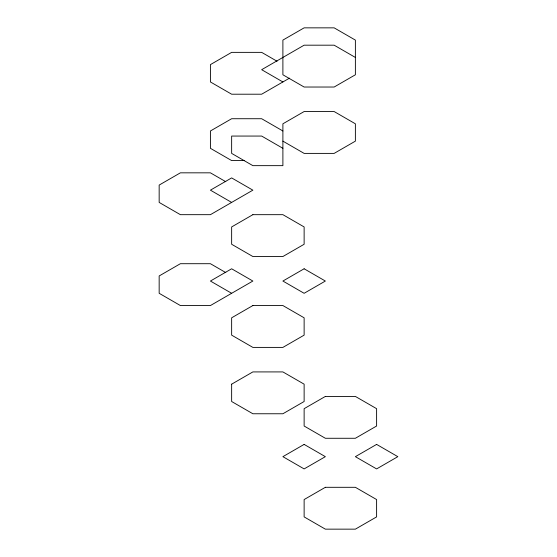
<?xml version="1.0" encoding="UTF-8"?>
<svg xmlns="http://www.w3.org/2000/svg" width="557" height="557" viewBox="0 0 557 557"><rect width="100%" height="100%" fill="white"/><g stroke="black" fill="none" stroke-linecap="round" stroke-linejoin="round"><path stroke-width="0.84" d="M355.38 57.441L355.38 40.104L334.151 27.85L304.129 27.85L282.893 40.104L282.893 74.777L304.129 87.031L334.151 87.031L355.38 74.777L355.38 57.441L334.151 45.187L304.129 45.187L261.665 69.695L282.893 81.956M289.487 78.147L261.665 94.21L231.642 94.21L210.414 81.956L210.414 64.619L231.642 52.365L261.665 52.365L277.038 61.242M244.509 160.569L231.642 160.569L210.414 148.315L210.414 130.979L231.642 118.725L261.665 118.725L282.893 130.979M282.893 141.137L304.129 153.391L334.151 153.391L355.38 141.137L355.38 123.8L334.151 111.546L304.129 111.546L282.893 123.8L282.893 165.652L252.871 165.652L231.642 153.391L231.642 136.061L261.665 136.061L282.893 148.315M225.787 181.707L210.414 172.83L180.391 172.83L159.163 185.084L159.163 202.421L180.391 214.675L210.414 214.675L252.871 190.16L231.642 177.906L210.414 190.16L231.642 202.421M225.787 272.582L210.414 263.705L180.391 263.705L159.163 275.959L159.163 293.295L180.391 305.549L210.414 305.549L252.871 281.041L231.642 268.78L210.414 281.041L231.642 293.295M231.642 384.17L231.642 401.506L252.871 413.76L282.893 413.76L304.129 401.506L304.129 384.17L282.893 371.916L252.871 371.916L231.642 384.17M252.871 214.675L231.642 226.936L231.642 244.265L252.871 256.526L282.893 256.526L304.129 244.265L304.129 226.936L282.893 214.675L252.871 214.675M304.129 268.78L282.893 281.041L304.129 293.295L325.358 281.041L304.129 268.78M252.871 305.549L231.642 317.81L231.642 335.14L252.871 347.401L282.893 347.401L304.129 335.14L304.129 317.81L282.893 305.549L252.871 305.549M325.358 396.431L304.129 408.685L304.129 426.021L325.358 438.275L355.38 438.275L376.609 426.021L376.609 408.685L355.38 396.431L325.358 396.431M304.129 444.402L282.893 456.663L304.129 468.917L325.358 456.663L304.129 444.402M376.609 444.402L355.38 456.663L376.609 468.917L397.837 456.663L376.609 444.402M325.358 487.305L304.129 499.559L304.129 516.896L325.358 529.15L355.38 529.15L376.609 516.896L376.609 499.559L355.38 487.305L325.358 487.305"/></g></svg>
